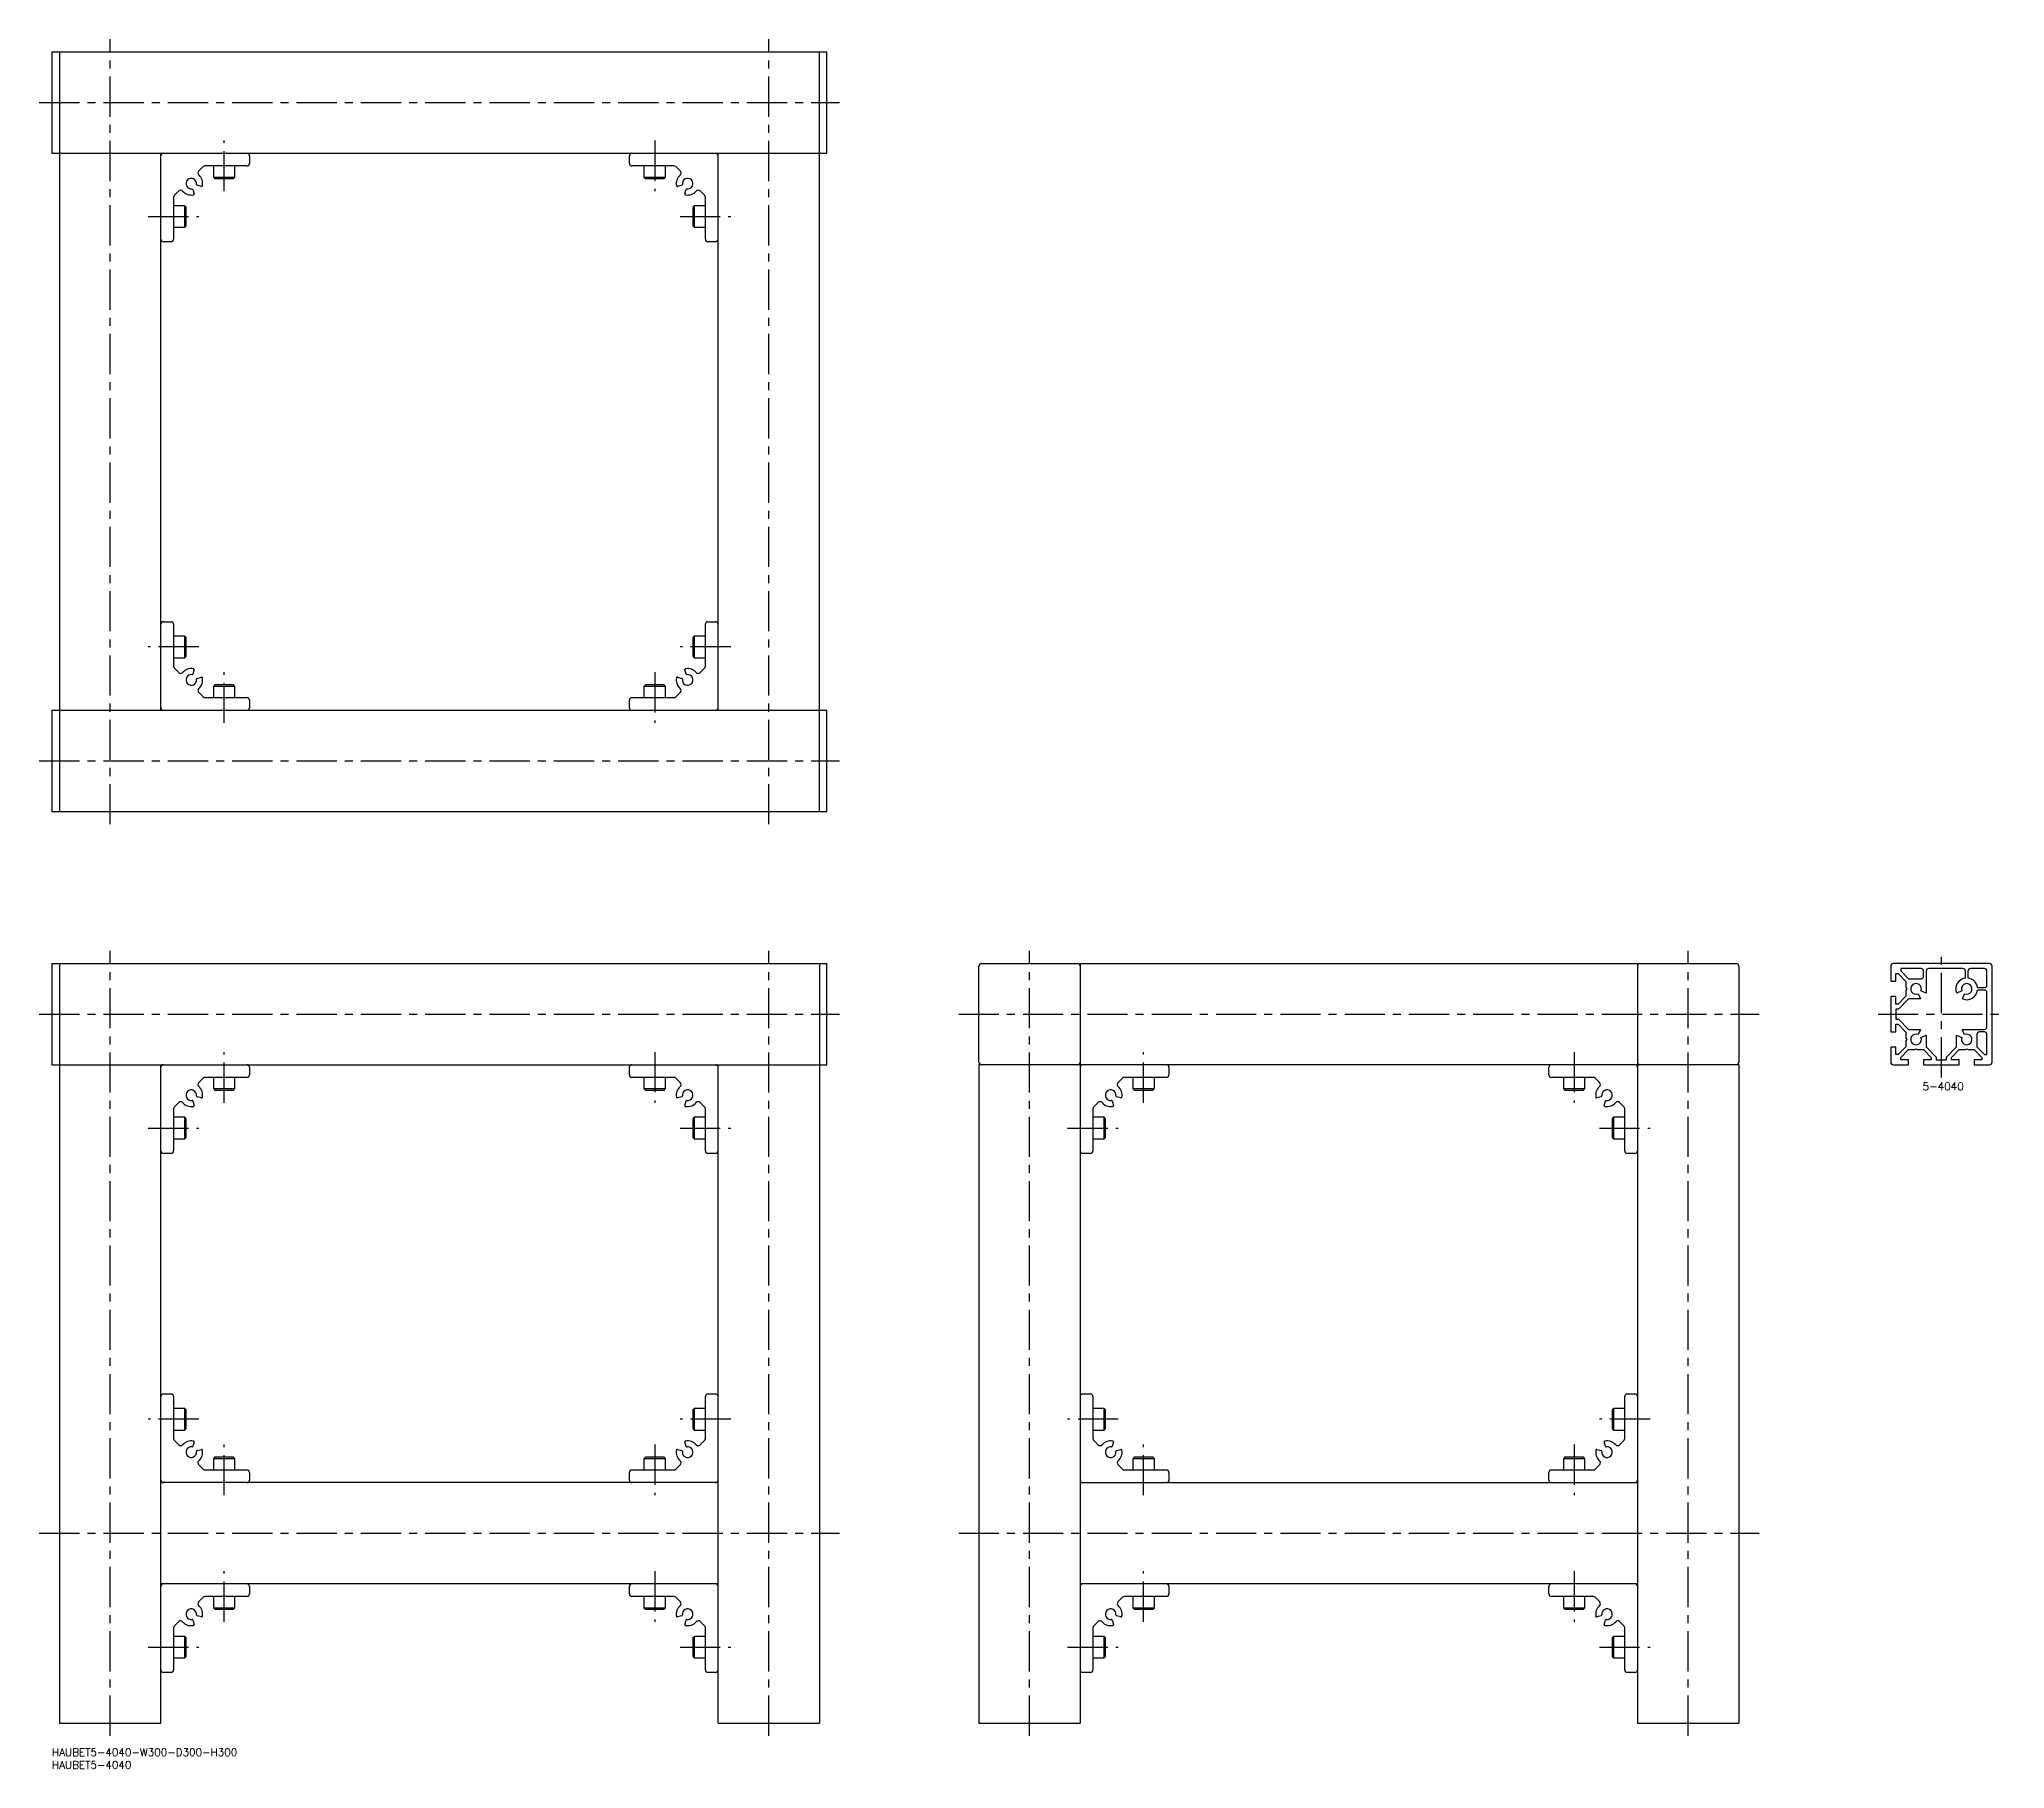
# Model space of a CAD drawing. Extents: x -5 to 771, y -8 to 675.
import ezdxf

# ---------------------------------------------------------------- set-up
doc = ezdxf.new("R2010")
doc.units = 0
doc.header["$LTSCALE"] = 0.5
doc.linetypes.add('CENTER', pattern=[50.8, 31.75, -6.35, 6.35, -6.35])
for name, color, linetype in [('MSM_CENTER', 1, 'CENTER'), ('MSM_CONTINUOUS', 7, 'CONTINUOUS'), ('MSM_PART_NUMBER', 7, 'CONTINUOUS')]:
    doc.layers.add(name, color=color, linetype=linetype)
doc.styles.get("Standard").update_dxf_attribs({"font": 'txt.shx', "height": 3, "bigfont": 'bigfont.shx'})

# ---------------------------------------------------------------- blocks, each defined once
blk = doc.blocks.new('*U8')
at = {"layer": 'MSM_PART_NUMBER'}
blk.add_text('HAUBET5-4040-W300-D300-H300', height=3, dxfattribs=at).set_placement((0, -3))
blk = doc.blocks.new('*U9')
at = {"layer": 'MSM_PART_NUMBER'}
blk.add_text('HAUBET5-4040', height=3, dxfattribs=at).set_placement((0, -8))
blk = doc.blocks.new('*U10')
at = {"layer": 'MSM_PART_NUMBER'}
blk.add_text('5-4040', height=3, dxfattribs=at).set_placement((738.62, 259.97))

msp = doc.modelspace()

# ---------------------------------------------------------------- linework, layer by layer
at = {"layer": 'MSM_CENTER'}
for p, q in [((23, 365), (23, 675)), ((283, 365), (283, 675)), ((-5, 650), (311, 650)), ((68, 615), (68, 635)), ((238, 635), (238, 615)), ((38, 605), (58, 605)), ((248, 605), (268, 605)), ((58, 435), (38, 435)), ((268, 435), (248, 435)), ((68, 405), (68, 425)), ((238, 425), (238, 405)), ((-5, 390), (311, 390)), ((23, 5), (23, 315)), ((283, 5), (283, 315)), ((386, 5), (386, 315)), ((646, 5), (646, 315)), ((746, 265), (746, 315)), ((-5, 290), (311, 290)), ((358, 290), (674, 290)), ((721, 290), (771, 290)), ((68, 255), (68, 275)), ((238, 275), (238, 255)), ((431, 255), (431, 275)), ((601, 275), (601, 255)), ((38, 245), (58, 245)), ((248, 245), (268, 245)), ((401, 245), (421, 245)), ((611, 245), (631, 245)), ((58, 130), (38, 130)), ((268, 130), (248, 130)), ((421, 130), (401, 130)), ((631, 130), (611, 130)), ((68, 100), (68, 120)), ((238, 120), (238, 100)), ((431, 100), (431, 120)), ((601, 120), (601, 100)), ((-5, 85), (311, 85)), ((358, 85), (674, 85)), ((68, 50), (68, 70)), ((238, 70), (238, 50)), ((431, 50), (431, 70)), ((601, 70), (601, 50)), ((38, 40), (58, 40)), ((248, 40), (268, 40)), ((401, 40), (421, 40)), ((611, 40), (631, 40))]:
    msp.add_line(p, q, dxfattribs=at)
at = {"layer": 'MSM_CONTINUOUS'}
for p, q in [((0, 670), (306, 670)), ((0, 670), (0, 630)), ((3, 670), (3, 370)), ((303, 370), (303, 670)), ((306, 630), (306, 670)), ((0, 630), (306, 630)), ((43, 410), (43, 630)), ((78, 629), (78, 626)), ((228, 626), (228, 629)), ((263, 410), (263, 630)), ((59.71, 624.71), (57.88, 622.88)), ((77, 625), (60.41, 625)), ((63.75, 625), (63.75, 620.57)), ((72.25, 620.57), (72.25, 625)), ((245.59, 625), (229, 625)), ((233.75, 625), (233.75, 620.57)), ((242.25, 620.57), (242.25, 625)), ((248.12, 622.88), (246.29, 624.71)), ((50.12, 615.12), (48.29, 613.29)), ((55.62, 615.7), (56.08, 613.95)), ((59.05, 616.92), (57.3, 617.38)), ((63.75, 620.57), (64.32, 620)), ((63.75, 620.57), (72.25, 620.57)), ((64.32, 620), (71.68, 620)), ((71.68, 620), (72.25, 620.57)), ((233.75, 620.57), (234.32, 620)), ((233.75, 620.57), (242.25, 620.57)), ((234.32, 620), (241.68, 620)), ((241.68, 620), (242.25, 620.57)), ((248.7, 617.38), (246.95, 616.92)), ((249.92, 613.95), (250.38, 615.7)), ((257.71, 613.29), (255.88, 615.12)), ((48, 612.59), (48, 596)), ((52.43, 609.25), (48, 609.25)), ((53, 608.68), (52.43, 609.25)), ((52.43, 600.75), (52.43, 609.25)), ((53, 601.32), (53, 608.68)), ((253.57, 609.25), (253, 608.68)), ((253, 608.68), (253, 601.32)), ((258, 609.25), (253.57, 609.25)), ((253.57, 609.25), (253.57, 600.75)), ((258, 596), (258, 612.59)), ((48, 600.75), (52.43, 600.75)), ((52.43, 600.75), (53, 601.32)), ((253, 601.32), (253.57, 600.75)), ((253.57, 600.75), (258, 600.75)), ((47, 595), (44, 595)), ((262, 595), (259, 595)), ((44, 445), (47, 445)), ((48, 444), (48, 427.41)), ((258, 427.41), (258, 444)), ((259, 445), (262, 445)), ((52.43, 439.25), (48, 439.25)), ((53, 438.68), (52.43, 439.25)), ((52.43, 430.75), (52.43, 439.25)), ((53, 431.32), (53, 438.68)), ((253.57, 439.25), (253, 438.68)), ((253, 438.68), (253, 431.32)), ((258, 439.25), (253.57, 439.25)), ((253.57, 439.25), (253.57, 430.75)), ((48, 430.75), (52.43, 430.75)), ((52.43, 430.75), (53, 431.32)), ((253, 431.32), (253.57, 430.75)), ((253.57, 430.75), (258, 430.75)), ((48.29, 426.71), (50.12, 424.88)), ((56.08, 426.05), (55.62, 424.3)), ((57.3, 422.62), (59.05, 423.08)), ((64.32, 420), (63.75, 419.43)), ((63.75, 419.43), (63.75, 415)), ((72.25, 419.43), (63.75, 419.43)), ((71.68, 420), (64.32, 420)), ((72.25, 419.43), (71.68, 420)), ((72.25, 415), (72.25, 419.43)), ((234.32, 420), (233.75, 419.43)), ((233.75, 419.43), (233.75, 415)), ((242.25, 419.43), (233.75, 419.43)), ((241.68, 420), (234.32, 420)), ((242.25, 419.43), (241.68, 420)), ((242.25, 415), (242.25, 419.43)), ((246.95, 423.08), (248.7, 422.62)), ((250.38, 424.3), (249.92, 426.05)), ((255.88, 424.88), (257.71, 426.71)), ((57.88, 417.12), (59.71, 415.29)), ((60.41, 415), (77, 415)), ((78, 414), (78, 411)), ((228, 411), (228, 414)), ((229, 415), (245.59, 415)), ((246.29, 415.29), (248.12, 417.12)), ((0, 410), (306, 410)), ((0, 410), (0, 370)), ((306, 370), (306, 410)), ((0, 370), (306, 370)), ((0, 310), (306, 310)), ((0, 310), (0, 270)), ((3, 310), (3, 10)), ((303, 310), (303, 10)), ((306, 270), (306, 310)), ((366, 271), (366, 309)), ((367, 310), (405, 310)), ((406, 310), (406, 10)), ((406, 310), (626, 310)), ((626, 310), (626, 10)), ((627, 310), (665, 310)), ((666, 309), (666, 271)), ((726, 309), (726, 303)), ((726, 303), (728, 303)), ((765, 310), (727, 310)), ((728, 303), (728, 306)), ((728, 306), (728.94, 306)), ((728.94, 306), (732, 302.94)), ((730, 308), (730, 307.06)), ((738, 308), (730, 308)), ((730, 307.06), (733.06, 304)), ((732, 302.94), (732, 300.52)), ((733.06, 304), (738, 304)), ((739, 305), (739, 307)), ((740, 307), (740, 298.26)), ((754.5, 308), (741, 308)), ((755.5, 304.27), (755.5, 307)), ((756.5, 307), (756.5, 304.27)), ((763, 308), (757.5, 308)), ((764, 301.5), (764, 307)), ((766, 271), (766, 309)), ((728, 297), (726, 297)), ((726, 297), (726, 283)), ((728, 294), (728, 297)), ((732, 297.06), (728.94, 294)), ((733.06, 296), (729.06, 292)), ((732, 300.52), (732.3, 300)), ((732.3, 300), (732, 299.48)), ((732, 299.48), (732, 297.06)), ((737.74, 296), (733.06, 296)), ((736.84, 298.07), (737.74, 296)), ((740, 298.26), (737.93, 299.16)), ((754.07, 299.16), (752.06, 298.29)), ((754.29, 296.06), (755.16, 298.07)), ((760.27, 300.5), (763, 300.5)), ((763, 299.5), (760.27, 299.5)), ((764, 285), (764, 298.5)), ((728.94, 294), (728, 294)), ((728, 292), (728, 288)), ((729.06, 292), (728, 292)), ((728, 288), (729.06, 288)), ((729.06, 288), (733.06, 284)), ((726, 283), (728, 283)), ((728, 283), (728, 286)), ((728, 286), (728.94, 286)), ((728.94, 286), (732, 282.94)), ((732, 282.94), (732, 280.52)), ((732, 280.52), (732.3, 280)), ((732.3, 280), (732, 279.48)), ((732, 279.48), (732, 277.06)), ((733.06, 284), (737.74, 284)), ((737.74, 284), (736.84, 281.93)), ((737.93, 280.84), (740, 281.74)), ((740, 281.74), (740, 277.06)), ((752, 281.74), (754.07, 280.84)), ((752, 277.06), (752, 281.74)), ((754.26, 284), (763, 284)), ((755.16, 281.93), (754.26, 284)), ((760, 282), (760, 277.06)), ((763, 283), (761, 283)), ((764, 274), (764, 282)), ((728, 277), (726, 277)), ((726, 277), (726, 271)), ((728, 274), (728, 277)), ((728.94, 274), (728, 274)), ((732, 277.06), (728.94, 274)), ((730, 272.94), (733.06, 276)), ((730, 272), (730, 272.94)), ((733, 272), (730, 272)), ((733, 270), (733, 272)), ((733.06, 276), (735.48, 276)), ((735.48, 276), (736, 276.3)), ((736, 276.3), (736.52, 276)), ((736.52, 276), (738.94, 276)), ((738.94, 276), (742, 272.94)), ((742, 272), (739, 272)), ((739, 272), (739, 270)), ((740, 277.06), (744, 273.06)), ((742, 272.94), (742, 272)), ((744, 273.06), (744, 272)), ((744, 272), (748, 272)), ((748, 273.06), (752, 277.06)), ((748, 272), (748, 273.06)), ((750, 272.94), (753.06, 276)), ((750, 272), (750, 272.94)), ((753, 272), (750, 272)), ((753, 270), (753, 272)), ((753.06, 276), (755.48, 276)), ((755.48, 276), (756, 276.3)), ((756, 276.3), (756.52, 276)), ((756.52, 276), (758.94, 276)), ((758.94, 276), (762, 272.94)), ((762, 272), (759, 272)), ((759, 272), (759, 270)), ((760, 277.06), (763.06, 274)), ((762, 272.94), (762, 272)), ((763.06, 274), (764, 274)), ((0, 270), (306, 270)), ((43, 10), (43, 270)), ((59.71, 264.71), (57.88, 262.88)), ((77, 265), (60.41, 265)), ((63.75, 265), (63.75, 260.57)), ((72.25, 260.57), (72.25, 265)), ((78, 269), (78, 266)), ((228, 266), (228, 269)), ((245.59, 265), (229, 265)), ((233.75, 265), (233.75, 260.57)), ((242.25, 260.57), (242.25, 265)), ((248.12, 262.88), (246.29, 264.71)), ((263, 10), (263, 270)), ((666, 270), (366, 270)), ((366, 270), (366, 10)), ((422.71, 264.71), (420.88, 262.88)), ((440, 265), (423.41, 265)), ((426.75, 265), (426.75, 260.57)), ((435.25, 260.57), (435.25, 265)), ((441, 269), (441, 266)), ((591, 266), (591, 269)), ((608.59, 265), (592, 265)), ((596.75, 265), (596.75, 260.57)), ((605.25, 260.57), (605.25, 265)), ((611.12, 262.88), (609.29, 264.71)), ((666, 270), (666, 10)), ((727, 270), (733, 270)), ((739, 270), (753, 270)), ((759, 270), (765, 270)), ((59.05, 256.92), (57.3, 257.38)), ((63.75, 260.57), (64.32, 260)), ((63.75, 260.57), (72.25, 260.57)), ((64.32, 260), (71.68, 260)), ((71.68, 260), (72.25, 260.57)), ((233.75, 260.57), (234.32, 260)), ((233.75, 260.57), (242.25, 260.57)), ((234.32, 260), (241.68, 260)), ((241.68, 260), (242.25, 260.57)), ((248.7, 257.38), (246.95, 256.92)), ((422.05, 256.92), (420.3, 257.38)), ((426.75, 260.57), (427.32, 260)), ((426.75, 260.57), (435.25, 260.57)), ((427.32, 260), (434.68, 260)), ((434.68, 260), (435.25, 260.57)), ((596.75, 260.57), (597.32, 260)), ((596.75, 260.57), (605.25, 260.57)), ((597.32, 260), (604.68, 260)), ((604.68, 260), (605.25, 260.57)), ((611.7, 257.38), (609.95, 256.92)), ((48, 252.59), (48, 236)), ((52.43, 249.25), (48, 249.25)), ((50.12, 255.12), (48.29, 253.29)), ((53, 248.68), (52.43, 249.25)), ((52.43, 240.75), (52.43, 249.25)), ((53, 241.32), (53, 248.68)), ((55.62, 255.7), (56.08, 253.95)), ((249.92, 253.95), (250.38, 255.7)), ((253.57, 249.25), (253, 248.68)), ((253, 248.68), (253, 241.32)), ((258, 249.25), (253.57, 249.25)), ((253.57, 249.25), (253.57, 240.75)), ((257.71, 253.29), (255.88, 255.12)), ((258, 236), (258, 252.59)), ((411, 252.59), (411, 236)), ((415.43, 249.25), (411, 249.25)), ((413.12, 255.12), (411.29, 253.29)), ((416, 248.68), (415.43, 249.25)), ((415.43, 240.75), (415.43, 249.25)), ((416, 241.32), (416, 248.68)), ((418.62, 255.7), (419.08, 253.95)), ((612.92, 253.95), (613.38, 255.7)), ((616.57, 249.25), (616, 248.68)), ((616, 248.68), (616, 241.32)), ((621, 249.25), (616.57, 249.25)), ((616.57, 249.25), (616.57, 240.75)), ((620.71, 253.29), (618.88, 255.12)), ((621, 236), (621, 252.59)), ((48, 240.75), (52.43, 240.75)), ((52.43, 240.75), (53, 241.32)), ((253, 241.32), (253.57, 240.75)), ((253.57, 240.75), (258, 240.75)), ((411, 240.75), (415.43, 240.75)), ((415.43, 240.75), (416, 241.32)), ((616, 241.32), (616.57, 240.75)), ((616.57, 240.75), (621, 240.75)), ((47, 235), (44, 235)), ((262, 235), (259, 235)), ((410, 235), (407, 235)), ((625, 235), (622, 235)), ((44, 140), (47, 140)), ((259, 140), (262, 140)), ((407, 140), (410, 140)), ((622, 140), (625, 140)), ((48, 139), (48, 122.41)), ((52.43, 134.25), (48, 134.25)), ((53, 133.68), (52.43, 134.25)), ((52.43, 125.75), (52.43, 134.25)), ((53, 126.32), (53, 133.68)), ((253.57, 134.25), (253, 133.68)), ((253, 133.68), (253, 126.32)), ((258, 134.25), (253.57, 134.25)), ((253.57, 134.25), (253.57, 125.75)), ((258, 122.41), (258, 139)), ((411, 139), (411, 122.41)), ((415.43, 134.25), (411, 134.25)), ((416, 133.68), (415.43, 134.25)), ((415.43, 125.75), (415.43, 134.25)), ((416, 126.32), (416, 133.68)), ((616.57, 134.25), (616, 133.68)), ((616, 133.68), (616, 126.32)), ((621, 134.25), (616.57, 134.25)), ((616.57, 134.25), (616.57, 125.75)), ((621, 122.41), (621, 139)), ((48, 125.75), (52.43, 125.75)), ((52.43, 125.75), (53, 126.32)), ((253, 126.32), (253.57, 125.75)), ((253.57, 125.75), (258, 125.75)), ((411, 125.75), (415.43, 125.75)), ((415.43, 125.75), (416, 126.32)), ((616, 126.32), (616.57, 125.75)), ((616.57, 125.75), (621, 125.75)), ((48.29, 121.71), (50.12, 119.88)), ((56.08, 121.05), (55.62, 119.3)), ((57.3, 117.62), (59.05, 118.08)), ((246.95, 118.08), (248.7, 117.62)), ((250.38, 119.3), (249.92, 121.05)), ((255.88, 119.88), (257.71, 121.71)), ((411.29, 121.71), (413.12, 119.88)), ((419.08, 121.05), (418.62, 119.3)), ((420.3, 117.62), (422.05, 118.08)), ((609.95, 118.08), (611.7, 117.62)), ((613.38, 119.3), (612.92, 121.05)), ((618.88, 119.88), (620.71, 121.71)), ((57.88, 112.12), (59.71, 110.29)), ((60.41, 110), (77, 110)), ((64.32, 115), (63.75, 114.43)), ((63.75, 114.43), (63.75, 110)), ((72.25, 114.43), (63.75, 114.43)), ((71.68, 115), (64.32, 115)), ((72.25, 114.43), (71.68, 115)), ((72.25, 110), (72.25, 114.43)), ((78, 109), (78, 106)), ((228, 106), (228, 109)), ((229, 110), (245.59, 110)), ((234.32, 115), (233.75, 114.43)), ((233.75, 114.43), (233.75, 110)), ((242.25, 114.43), (233.75, 114.43)), ((241.68, 115), (234.32, 115)), ((242.25, 114.43), (241.68, 115)), ((242.25, 110), (242.25, 114.43)), ((246.29, 110.29), (248.12, 112.12)), ((420.88, 112.12), (422.71, 110.29)), ((423.41, 110), (440, 110)), ((427.32, 115), (426.75, 114.43)), ((426.75, 114.43), (426.75, 110)), ((435.25, 114.43), (426.75, 114.43)), ((434.68, 115), (427.32, 115)), ((435.25, 114.43), (434.68, 115)), ((435.25, 110), (435.25, 114.43)), ((441, 109), (441, 106)), ((591, 106), (591, 109)), ((592, 110), (608.59, 110)), ((597.32, 115), (596.75, 114.43)), ((596.75, 114.43), (596.75, 110)), ((605.25, 114.43), (596.75, 114.43)), ((604.68, 115), (597.32, 115)), ((605.25, 114.43), (604.68, 115)), ((605.25, 110), (605.25, 114.43)), ((609.29, 110.29), (611.12, 112.12)), ((263, 105), (43, 105)), ((406, 105), (626, 105)), ((263, 65), (43, 65)), ((78, 64), (78, 61)), ((228, 61), (228, 64)), ((626, 65), (406, 65)), ((441, 64), (441, 61)), ((591, 61), (591, 64)), ((59.71, 59.71), (57.88, 57.88)), ((77, 60), (60.41, 60)), ((63.75, 60), (63.75, 55.57)), ((63.75, 55.57), (64.32, 55)), ((63.75, 55.57), (72.25, 55.57)), ((64.32, 55), (71.68, 55)), ((71.68, 55), (72.25, 55.57)), ((72.25, 55.57), (72.25, 60)), ((245.59, 60), (229, 60)), ((233.75, 60), (233.75, 55.57)), ((233.75, 55.57), (234.32, 55)), ((233.75, 55.57), (242.25, 55.57)), ((234.32, 55), (241.68, 55)), ((241.68, 55), (242.25, 55.57)), ((242.25, 55.57), (242.25, 60)), ((248.12, 57.88), (246.29, 59.71)), ((422.71, 59.71), (420.88, 57.88)), ((440, 60), (423.41, 60)), ((426.75, 60), (426.75, 55.57)), ((426.75, 55.57), (427.32, 55)), ((426.75, 55.57), (435.25, 55.57)), ((427.32, 55), (434.68, 55)), ((434.68, 55), (435.25, 55.57)), ((435.25, 55.57), (435.25, 60)), ((608.59, 60), (592, 60)), ((596.75, 60), (596.75, 55.57)), ((596.75, 55.57), (597.32, 55)), ((596.75, 55.57), (605.25, 55.57)), ((597.32, 55), (604.68, 55)), ((604.68, 55), (605.25, 55.57)), ((605.25, 55.57), (605.25, 60)), ((611.12, 57.88), (609.29, 59.71)), ((48, 47.59), (48, 31)), ((50.12, 50.12), (48.29, 48.29)), ((55.62, 50.7), (56.08, 48.95)), ((59.05, 51.92), (57.3, 52.38)), ((248.7, 52.38), (246.95, 51.92)), ((249.92, 48.95), (250.38, 50.7)), ((257.71, 48.29), (255.88, 50.12)), ((258, 31), (258, 47.59)), ((411, 47.59), (411, 31)), ((413.12, 50.12), (411.29, 48.29)), ((418.62, 50.7), (419.08, 48.95)), ((422.05, 51.92), (420.3, 52.38)), ((611.7, 52.38), (609.95, 51.92)), ((612.92, 48.95), (613.38, 50.7)), ((620.71, 48.29), (618.88, 50.12)), ((621, 31), (621, 47.59)), ((52.43, 44.25), (48, 44.25)), ((53, 43.68), (52.43, 44.25)), ((52.43, 35.75), (52.43, 44.25)), ((53, 36.32), (53, 43.68)), ((253.57, 44.25), (253, 43.68)), ((253, 43.68), (253, 36.32)), ((258, 44.25), (253.57, 44.25)), ((253.57, 44.25), (253.57, 35.75)), ((415.43, 44.25), (411, 44.25)), ((416, 43.68), (415.43, 44.25)), ((415.43, 35.75), (415.43, 44.25)), ((416, 36.32), (416, 43.68)), ((616.57, 44.25), (616, 43.68)), ((616, 43.68), (616, 36.32)), ((621, 44.25), (616.57, 44.25)), ((616.57, 44.25), (616.57, 35.75)), ((48, 35.75), (52.43, 35.75)), ((52.43, 35.75), (53, 36.32)), ((253, 36.32), (253.57, 35.75)), ((253.57, 35.75), (258, 35.75)), ((411, 35.75), (415.43, 35.75)), ((415.43, 35.75), (416, 36.32)), ((616, 36.32), (616.57, 35.75)), ((616.57, 35.75), (621, 35.75)), ((47, 30), (44, 30)), ((262, 30), (259, 30)), ((410, 30), (407, 30)), ((625, 30), (622, 30)), ((3, 10), (43, 10)), ((263, 10), (303, 10)), ((366, 10), (406, 10)), ((626, 10), (666, 10))]:
    msp.add_line(p, q, dxfattribs=at)
for centre, radius, start, end in [((44, 629), 1, 90, 180), ((77, 629), 1, 0, 90), ((229, 629), 1, 90, 180), ((262, 629), 1, 0, 90), ((58.59, 622.17), 1, 135, 229.31913), ((55, 618), 4.5, 349.09604, 49.31912), ((60.41, 624), 1, 90, 135), ((77, 626), 1, 270, 0), ((229, 626), 1, 180, 270), ((245.59, 624), 1, 45, 90), ((251, 618), 4.5, 130.68088, 190.90396), ((247.41, 622.17), 1, 310.68088, 45), ((49, 612.59), 1, 135, 180), ((50.83, 614.41), 1, 40.68088, 135), ((55, 618), 4.5, 220.68088, 280.90396), ((55, 618), 2.1, 352.18075, 277.81924), ((55.33, 615.62), 0.3, 15, 97.81924), ((55.79, 613.88), 0.3, 280.90396, 15), ((57.38, 617.67), 0.3, 172.18076, 255), ((59.12, 617.21), 0.3, 255, 349.09606), ((246.88, 617.21), 0.3, 190.90396, 285), ((248.62, 617.67), 0.3, 285, 7.81924), ((251, 618), 2.1, 262.18075, 187.81924), ((250.21, 613.88), 0.3, 165, 259.09606), ((251, 618), 4.5, 259.09604, 319.31912), ((250.67, 615.62), 0.3, 82.18076, 165), ((255.17, 614.41), 1, 45, 139.31913), ((257, 612.59), 1, 0, 45), ((44, 596), 1, 180, 270), ((47, 596), 1, 270, 0), ((259, 596), 1, 180, 270), ((262, 596), 1, 270, 0), ((44, 444), 1, 90, 180), ((47, 444), 1, 0, 90), ((259, 444), 1, 90, 180), ((262, 444), 1, 0, 90), ((49, 427.41), 1, 180, 225), ((257, 427.41), 1, 315, 0), ((50.83, 425.59), 1, 225, 319.31913), ((55, 422), 4.5, 79.09604, 139.31912), ((55, 422), 2.1, 82.18075, 7.81924), ((55.33, 424.38), 0.3, 262.18076, 345), ((55.79, 426.12), 0.3, 345, 79.09606), ((57.38, 422.33), 0.3, 105, 187.81924), ((55, 422), 4.5, 310.68088, 10.90396), ((59.12, 422.79), 0.3, 10.90396, 105), ((251, 422), 4.5, 169.09604, 229.31912), ((246.88, 422.79), 0.3, 75, 169.09606), ((248.62, 422.33), 0.3, 352.18076, 75), ((251, 422), 2.1, 172.18075, 97.81924), ((250.21, 426.12), 0.3, 100.90396, 195), ((251, 422), 4.5, 40.68088, 100.90396), ((250.67, 424.38), 0.3, 195, 277.81924), ((255.17, 425.59), 1, 220.68088, 315), ((58.59, 417.83), 1, 130.68088, 225), ((60.41, 416), 1, 225, 270), ((77, 414), 1, 0, 90), ((229, 414), 1, 90, 180), ((245.59, 416), 1, 270, 315), ((247.41, 417.83), 1, 315, 49.31913), ((44, 411), 1, 180, 270), ((77, 411), 1, 270, 0), ((229, 411), 1, 180, 270), ((262, 411), 1, 270, 0), ((367, 309), 1, 90, 180), ((405, 309), 1, 0, 90), ((627, 309), 1, 90, 180), ((665, 309), 1, 0, 90), ((727, 309), 1, 90, 180), ((738, 307), 1, 0, 90), ((738, 305), 1, 270, 0), ((741, 307), 1, 90, 180), ((756, 300), 4.3, 96.67741, 203.5), ((754.5, 307), 1, 0, 90), ((757.5, 307), 1, 90, 180), ((756, 300), 4.3, 6.67741, 83.32259), ((763, 307), 1, 0, 90), ((765, 309), 1, 0, 90), ((736, 300), 2.1, 336.5, 293.5), ((756, 300), 2.1, 246.5, 203.5), ((756, 300), 4.3, 246.5, 353.32259), ((763, 301.5), 1, 270, 0), ((763, 298.5), 1, 0, 90), ((736, 280), 2.1, 66.5, 23.5), ((756, 280), 2.1, 156.5, 113.5), ((761, 282), 1, 90, 180), ((763, 285), 1, 270, 0), ((763, 282), 1, 0, 90), ((44, 269), 1, 90, 180), ((60.41, 264), 1, 90, 135), ((77, 269), 1, 0, 90), ((77, 266), 1, 270, 0), ((229, 269), 1, 90, 180), ((229, 266), 1, 180, 270), ((245.59, 264), 1, 45, 90), ((262, 269), 1, 0, 90), ((367, 271), 1, 180, 270), ((405, 271), 1, 270, 0), ((407, 269), 1, 90, 180), ((423.41, 264), 1, 90, 135), ((440, 269), 1, 0, 90), ((440, 266), 1, 270, 0), ((592, 269), 1, 90, 180), ((592, 266), 1, 180, 270), ((608.59, 264), 1, 45, 90), ((625, 269), 1, 0, 90), ((627, 271), 1, 180, 270), ((665, 271), 1, 270, 0), ((727, 271), 1, 180, 270), ((765, 271), 1, 270, 0), ((55, 258), 2.1, 352.18075, 277.81924), ((57.38, 257.67), 0.3, 172.18076, 255), ((58.59, 262.17), 1, 135, 229.31913), ((55, 258), 4.5, 349.09604, 49.31912), ((59.12, 257.21), 0.3, 255, 349.09606), ((251, 258), 4.5, 130.68088, 190.90396), ((246.88, 257.21), 0.3, 190.90396, 285), ((247.41, 262.17), 1, 310.68088, 45), ((248.62, 257.67), 0.3, 285, 7.81924), ((251, 258), 2.1, 262.18075, 187.81924), ((418, 258), 2.1, 352.18075, 277.81924), ((420.38, 257.67), 0.3, 172.18076, 255), ((421.59, 262.17), 1, 135, 229.31913), ((418, 258), 4.5, 349.09604, 49.31912), ((422.12, 257.21), 0.3, 255, 349.09606), ((614, 258), 4.5, 130.68088, 190.90396), ((609.88, 257.21), 0.3, 190.90396, 285), ((610.41, 262.17), 1, 310.68088, 45), ((611.62, 257.67), 0.3, 285, 7.81924), ((614, 258), 2.1, 262.18075, 187.81924), ((49, 252.59), 1, 135, 180), ((50.83, 254.41), 1, 40.68088, 135), ((55, 258), 4.5, 220.68088, 280.90396), ((55.33, 255.62), 0.3, 15, 97.81924), ((55.79, 253.88), 0.3, 280.90396, 15), ((250.21, 253.88), 0.3, 165, 259.09606), ((251, 258), 4.5, 259.09604, 319.31912), ((250.67, 255.62), 0.3, 82.18076, 165), ((255.17, 254.41), 1, 45, 139.31913), ((257, 252.59), 1, 0, 45), ((412, 252.59), 1, 135, 180), ((413.83, 254.41), 1, 40.68088, 135), ((418, 258), 4.5, 220.68088, 280.90396), ((418.33, 255.62), 0.3, 15, 97.81924), ((418.79, 253.88), 0.3, 280.90396, 15), ((613.21, 253.88), 0.3, 165, 259.09606), ((614, 258), 4.5, 259.09604, 319.31912), ((613.67, 255.62), 0.3, 82.18076, 165), ((618.17, 254.41), 1, 45, 139.31913), ((620, 252.59), 1, 0, 45), ((44, 236), 1, 180, 270), ((47, 236), 1, 270, 0), ((259, 236), 1, 180, 270), ((262, 236), 1, 270, 0), ((407, 236), 1, 180, 270), ((410, 236), 1, 270, 0), ((622, 236), 1, 180, 270), ((625, 236), 1, 270, 0), ((44, 139), 1, 90, 180), ((47, 139), 1, 0, 90), ((259, 139), 1, 90, 180), ((262, 139), 1, 0, 90), ((407, 139), 1, 90, 180), ((410, 139), 1, 0, 90), ((622, 139), 1, 90, 180), ((625, 139), 1, 0, 90), ((49, 122.41), 1, 180, 225), ((50.83, 120.59), 1, 225, 319.31913), ((55, 117), 4.5, 79.09604, 139.31912), ((55, 117), 2.1, 82.18075, 7.81924), ((55.33, 119.38), 0.3, 262.18076, 345), ((55.79, 121.12), 0.3, 345, 79.09606), ((57.38, 117.33), 0.3, 105, 187.81924), ((55, 117), 4.5, 310.68088, 10.90396), ((59.12, 117.79), 0.3, 10.90396, 105), ((251, 117), 4.5, 169.09604, 229.31912), ((246.88, 117.79), 0.3, 75, 169.09606), ((248.62, 117.33), 0.3, 352.18076, 75), ((251, 117), 2.1, 172.18075, 97.81924), ((250.21, 121.12), 0.3, 100.90396, 195), ((251, 117), 4.5, 40.68088, 100.90396), ((250.67, 119.38), 0.3, 195, 277.81924), ((255.17, 120.59), 1, 220.68088, 315), ((257, 122.41), 1, 315, 0), ((412, 122.41), 1, 180, 225), ((413.83, 120.59), 1, 225, 319.31913), ((418, 117), 4.5, 79.09604, 139.31912), ((418, 117), 2.1, 82.18075, 7.81924), ((418.33, 119.38), 0.3, 262.18076, 345), ((418.79, 121.12), 0.3, 345, 79.09606), ((420.38, 117.33), 0.3, 105, 187.81924), ((418, 117), 4.5, 310.68088, 10.90396), ((422.12, 117.79), 0.3, 10.90396, 105), ((614, 117), 4.5, 169.09604, 229.31912), ((609.88, 117.79), 0.3, 75, 169.09606), ((611.62, 117.33), 0.3, 352.18076, 75), ((614, 117), 2.1, 172.18075, 97.81924), ((613.21, 121.12), 0.3, 100.90396, 195), ((614, 117), 4.5, 40.68088, 100.90396), ((613.67, 119.38), 0.3, 195, 277.81924), ((618.17, 120.59), 1, 220.68088, 315), ((620, 122.41), 1, 315, 0), ((58.59, 112.83), 1, 130.68088, 225), ((60.41, 111), 1, 225, 270), ((77, 109), 1, 0, 90), ((229, 109), 1, 90, 180), ((245.59, 111), 1, 270, 315), ((247.41, 112.83), 1, 315, 49.31913), ((421.59, 112.83), 1, 130.68088, 225), ((423.41, 111), 1, 225, 270), ((440, 109), 1, 0, 90), ((592, 109), 1, 90, 180), ((608.59, 111), 1, 270, 315), ((610.41, 112.83), 1, 315, 49.31913), ((44, 106), 1, 180, 270), ((77, 106), 1, 270, 0), ((229, 106), 1, 180, 270), ((262, 106), 1, 270, 0), ((407, 106), 1, 180, 270), ((440, 106), 1, 270, 0), ((592, 106), 1, 180, 270), ((625, 106), 1, 270, 0), ((44, 64), 1, 90, 180), ((77, 64), 1, 0, 90), ((229, 64), 1, 90, 180), ((262, 64), 1, 0, 90), ((407, 64), 1, 90, 180), ((440, 64), 1, 0, 90), ((592, 64), 1, 90, 180), ((625, 64), 1, 0, 90), ((55, 53), 2.1, 352.18075, 277.81924), ((58.59, 57.17), 1, 135, 229.31913), ((55, 53), 4.5, 349.09604, 49.31912), ((60.41, 59), 1, 90, 135), ((77, 61), 1, 270, 0), ((229, 61), 1, 180, 270), ((245.59, 59), 1, 45, 90), ((251, 53), 4.5, 130.68088, 190.90396), ((247.41, 57.17), 1, 310.68088, 45), ((251, 53), 2.1, 262.18075, 187.81924), ((418, 53), 2.1, 352.18075, 277.81924), ((421.59, 57.17), 1, 135, 229.31913), ((418, 53), 4.5, 349.09604, 49.31912), ((423.41, 59), 1, 90, 135), ((440, 61), 1, 270, 0), ((592, 61), 1, 180, 270), ((608.59, 59), 1, 45, 90), ((614, 53), 4.5, 130.68088, 190.90396), ((610.41, 57.17), 1, 310.68088, 45), ((614, 53), 2.1, 262.18075, 187.81924), ((49, 47.59), 1, 135, 180), ((50.83, 49.41), 1, 40.68088, 135), ((55, 53), 4.5, 220.68088, 280.90396), ((55.33, 50.62), 0.3, 15, 97.81924), ((55.79, 48.88), 0.3, 280.90396, 15), ((57.38, 52.67), 0.3, 172.18076, 255), ((59.12, 52.21), 0.3, 255, 349.09606), ((246.88, 52.21), 0.3, 190.90396, 285), ((248.62, 52.67), 0.3, 285, 7.81924), ((250.21, 48.88), 0.3, 165, 259.09606), ((251, 53), 4.5, 259.09604, 319.31912), ((250.67, 50.62), 0.3, 82.18076, 165), ((255.17, 49.41), 1, 45, 139.31913), ((257, 47.59), 1, 0, 45), ((412, 47.59), 1, 135, 180), ((413.83, 49.41), 1, 40.68088, 135), ((418, 53), 4.5, 220.68088, 280.90396), ((418.33, 50.62), 0.3, 15, 97.81924), ((418.79, 48.88), 0.3, 280.90396, 15), ((420.38, 52.67), 0.3, 172.18076, 255), ((422.12, 52.21), 0.3, 255, 349.09606), ((609.88, 52.21), 0.3, 190.90396, 285), ((611.62, 52.67), 0.3, 285, 7.81924), ((613.21, 48.88), 0.3, 165, 259.09606), ((614, 53), 4.5, 259.09604, 319.31912), ((613.67, 50.62), 0.3, 82.18076, 165), ((618.17, 49.41), 1, 45, 139.31913), ((620, 47.59), 1, 0, 45), ((44, 31), 1, 180, 270), ((47, 31), 1, 270, 0), ((259, 31), 1, 180, 270), ((262, 31), 1, 270, 0), ((407, 31), 1, 180, 270), ((410, 31), 1, 270, 0), ((622, 31), 1, 180, 270), ((625, 31), 1, 270, 0)]:
    msp.add_arc(centre, radius, start, end, dxfattribs=at)

# ---------------------------------------------------------------- block references
for name in ['*U10', '*U8', '*U9']:
    msp.add_blockref(name, (0, 0), dxfattribs=at)

doc.saveas('drawing.dxf')
